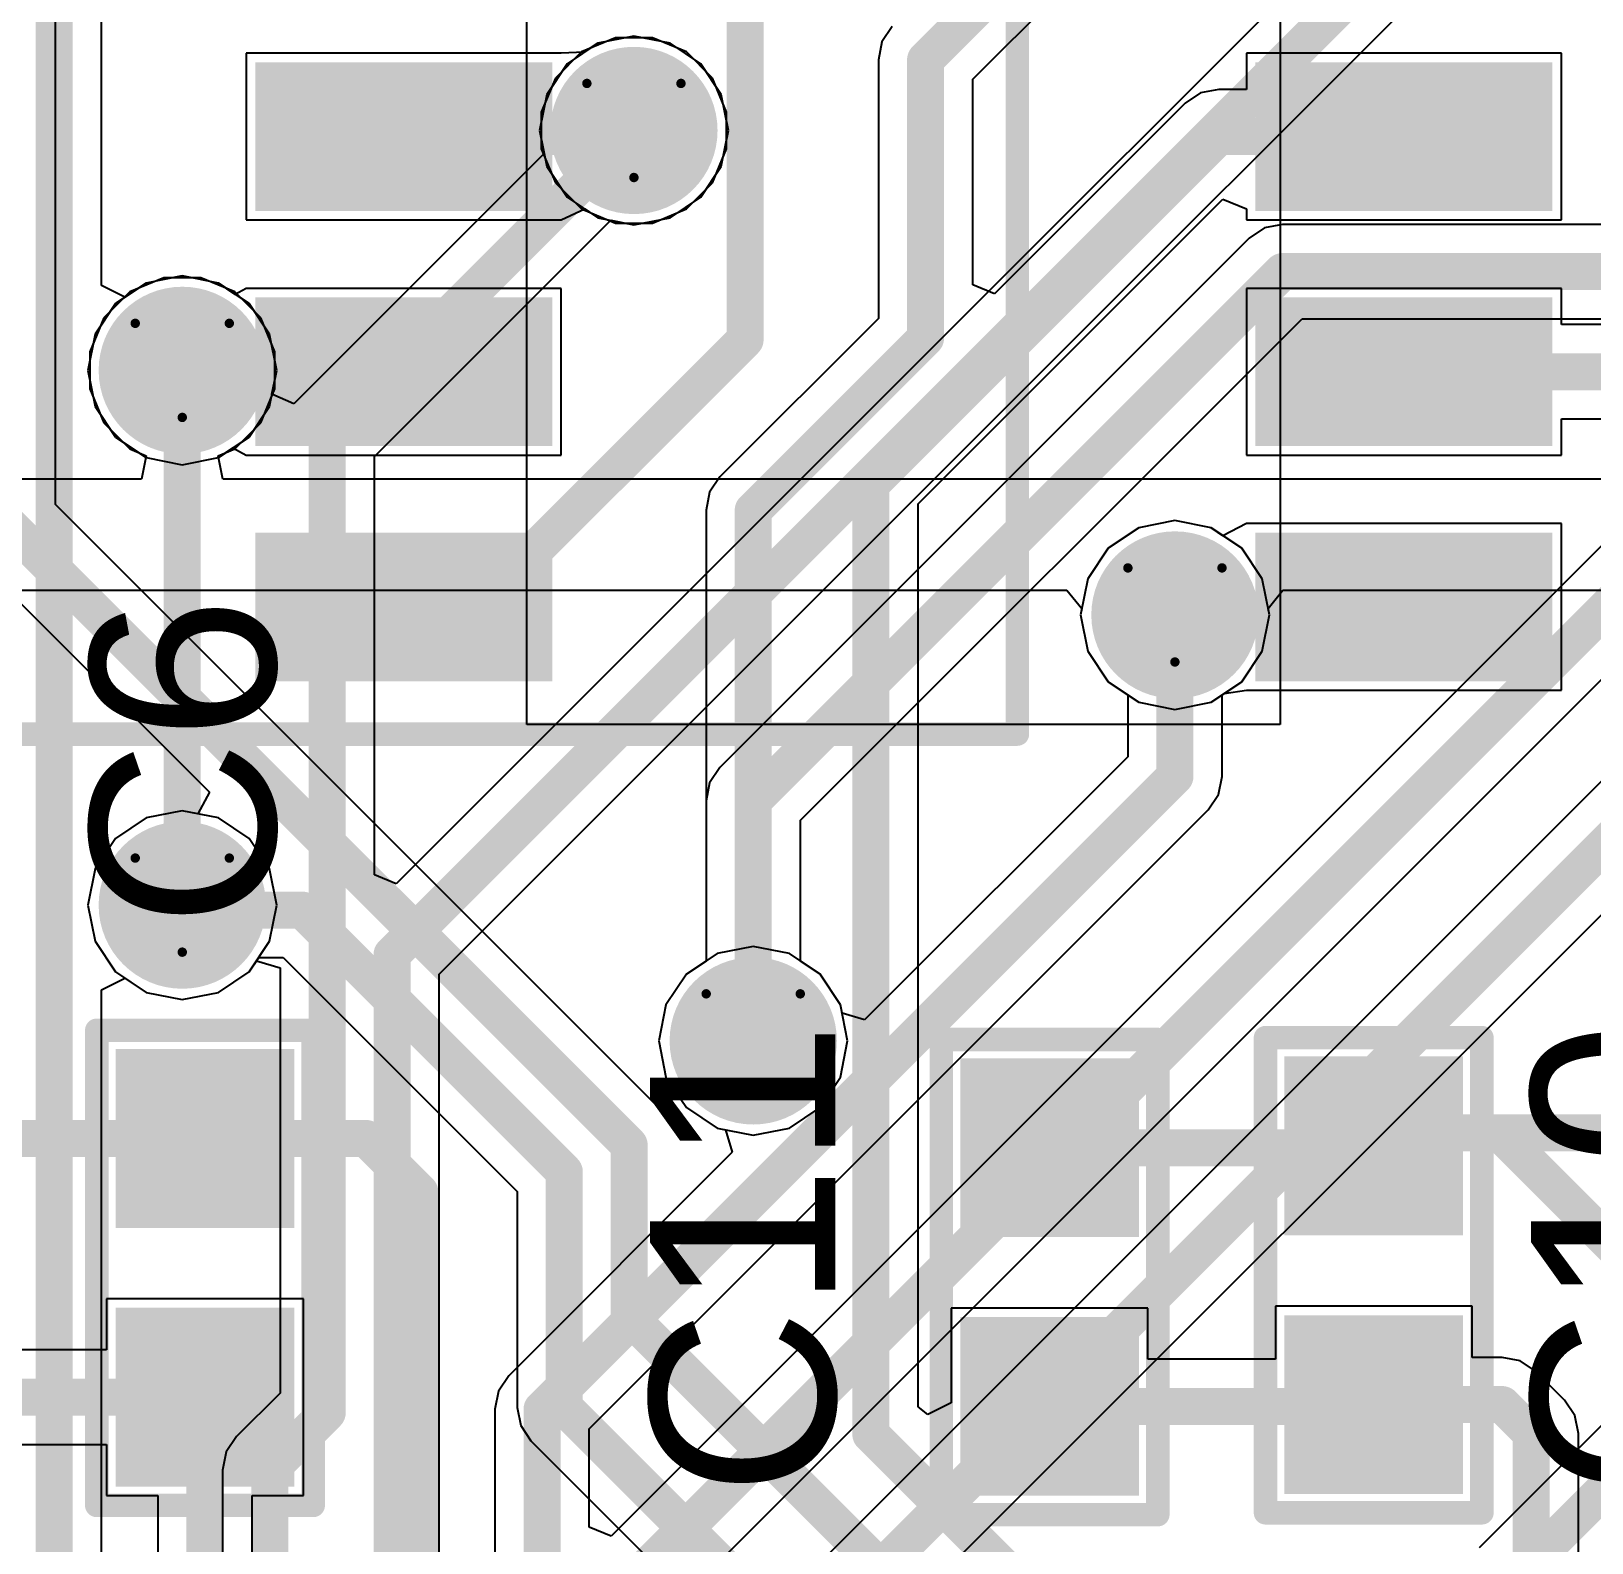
# Model space of a CAD drawing. Header units: inches. Extents: x -3 to 423, y -3 to 110.
# Drawn here: x 39.34 to 47.77, y 57.02 to 65.18 of the extents above; entities that cross this region are included whole.
import ezdxf

# ---------------------------------------------------------------- set-up
doc = ezdxf.new("R2010")
doc.units = ezdxf.units.IN
for name, color, linetype in [('Bottom Layer', 5, 'Continuous'), ('Bottom Overlay', 54, 'Continuous'), ('Bottom Solder', 6, 'Continuous'), ('Drill Drawing', 1, 'Continuous'), ('Mechanical 15', 56, 'Continuous'), ('Mid Layer', 16, 'Continuous'), ('Mid Layer 2', 76, 'Continuous'), ('Top Layer', 1, 'Continuous'), ('Top Overlay', 2, 'Continuous'), ('Top Paste', 8, 'Continuous'), ('Top Solder', 216, 'Continuous'), ('Via Holes', 16, 'Continuous')]:
    doc.layers.add(name, color=color, linetype=linetype)
doc.styles.add('Arial', font='', dxfattribs={"height": 0.2})
doc.styles.get('Arial').set_extended_font_data('Arial')

msp = doc.modelspace()

# ---------------------------------------------------------------- hatches: boundary and pattern name
at = {"layer": 'Bottom Layer'}
h = msp.add_hatch(color=5, dxfattribs=at)
edge = h.paths.add_edge_path()
edge.add_arc((42.5958, 64.643), 0.3499993, 0, 360)
h = msp.add_hatch(color=5, dxfattribs=at)
edge = h.paths.add_edge_path()
edge.add_arc((40.1574, 63.3476), 0.3499993, 0, 360)
h = msp.add_hatch(color=5, dxfattribs=at)
edge = h.paths.add_edge_path()
edge.add_arc((45.5168, 62.0268), 0.3499993, 0, 360)
h = msp.add_hatch(color=5, dxfattribs=at)
edge = h.paths.add_edge_path()
edge.add_arc((40.1574, 60.46012292), 0.3499993, 0, 360)
h = msp.add_hatch(color=5, dxfattribs=at)
edge = h.paths.add_edge_path()
edge.add_arc((43.23999988, 59.72700018), 0.3499993, 0, 360)
at = {"layer": 'Bottom Solder'}
h = msp.add_hatch(color=6, dxfattribs=at)
edge = h.paths.add_edge_path()
edge.add_arc((42.5958, 64.643), 0.4515993, 0, 360)
h = msp.add_hatch(color=6, dxfattribs=at)
edge = h.paths.add_edge_path()
edge.add_arc((40.1574, 63.3476), 0.4515993, 0, 360)
h = msp.add_hatch(color=6, dxfattribs=at)
edge = h.paths.add_edge_path()
edge.add_arc((45.5168, 62.0268), 0.4515993, 0, 360)
h = msp.add_hatch(color=6, dxfattribs=at)
edge = h.paths.add_edge_path()
edge.add_arc((40.1574, 60.46012292), 0.4515993, 0, 360)
h = msp.add_hatch(color=6, dxfattribs=at)
edge = h.paths.add_edge_path()
edge.add_arc((43.23999988, 59.72700018), 0.4515993, 0, 360)
at = {"layer": 'Mid Layer'}
h = msp.add_hatch(color=16, dxfattribs=at)
edge = h.paths.add_edge_path()
edge.add_arc((42.5958, 64.643), 0.3499993, 0, 360)
h = msp.add_hatch(color=16, dxfattribs=at)
edge = h.paths.add_edge_path()
edge.add_arc((40.1574, 63.3476), 0.3499993, 0, 360)
h = msp.add_hatch(color=16, dxfattribs=at)
edge = h.paths.add_edge_path()
edge.add_arc((45.5168, 62.0268), 0.3499993, 0, 360)
h = msp.add_hatch(color=16, dxfattribs=at)
edge = h.paths.add_edge_path()
edge.add_arc((40.1574, 60.46012292), 0.3499993, 0, 360)
h = msp.add_hatch(color=16, dxfattribs=at)
edge = h.paths.add_edge_path()
edge.add_arc((43.23999988, 59.72700018), 0.3499993, 0, 360)
at = {"layer": 'Mid Layer 2'}
h = msp.add_hatch(color=76, dxfattribs=at)
edge = h.paths.add_edge_path()
edge.add_arc((42.5958, 64.643), 0.3499993, 0, 360)
h = msp.add_hatch(color=76, dxfattribs=at)
edge = h.paths.add_edge_path()
edge.add_arc((40.1574, 63.3476), 0.3499993, 0, 360)
h = msp.add_hatch(color=76, dxfattribs=at)
edge = h.paths.add_edge_path()
edge.add_arc((45.5168, 62.0268), 0.3499993, 0, 360)
h = msp.add_hatch(color=76, dxfattribs=at)
edge = h.paths.add_edge_path()
edge.add_arc((40.1574, 60.46012292), 0.3499993, 0, 360)
h = msp.add_hatch(color=76, dxfattribs=at)
edge = h.paths.add_edge_path()
edge.add_arc((43.23999988, 59.72700018), 0.3499993, 0, 360)
at = {"layer": 'Top Layer'}
h = msp.add_hatch(color=1, dxfattribs=at)
edge = h.paths.add_edge_path()
edge.add_arc((42.5958, 64.643), 0.3499993, 0, 360)
for points in [[(40.65301115, 64.90999972), (42.05301089, 64.90999972), (42.05301089, 64.31000092), (40.65301115, 64.31000092)], [(46.05301051, 64.90999972), (47.45301025, 64.90999972), (47.45301025, 64.31000092), (46.05301051, 64.31000092)], [(40.65301115, 63.63999971999999), (42.05301089, 63.63999971999999), (42.05301089, 63.04000091999999), (40.65301115, 63.04000091999999)], [(46.05301051, 63.63999971999999), (47.45301025, 63.63999971999999), (47.45301025, 63.04000091999999), (46.05301051, 63.04000091999999)], [(40.65301115, 62.36999972), (42.05301089, 62.36999972), (42.05301089, 61.77000091999999), (40.65301115, 61.77000091999999)], [(46.05301051, 62.36999972), (47.45301025, 62.36999972), (47.45301025, 61.77000091999999), (46.05301051, 61.77000091999999)], [(40.66099056, 59.58100097999999), (40.66099056, 58.81900098), (39.89899056, 58.81900098), (39.89899056, 59.58100097999999)], [(45.22099668, 59.531123), (45.22099668, 58.76912299999999), (44.45899668, 58.76912299999999), (44.45899668, 59.531123)], [(46.2090008, 58.77912551999999), (46.2090008, 59.54112552), (46.97100079999999, 59.54112552), (46.97100079999999, 58.77912551999999)], [(40.66099056, 58.18400098), (40.66099056, 57.42200097999999), (39.89899056, 57.42200097999999), (39.89899056, 58.18400098)], [(46.2090008, 57.38212552), (46.2090008, 58.14412552), (46.97100079999999, 58.14412552), (46.97100079999999, 57.38212552)], [(45.22099668, 58.134123), (45.22099668, 57.37212299999999), (44.45899668, 57.37212299999999), (44.45899668, 58.134123)]]:
    msp.add_hatch(color=1, dxfattribs=at).paths.add_polyline_path(points)
h = msp.add_hatch(color=1, dxfattribs=at)
edge = h.paths.add_edge_path()
edge.add_arc((40.1574, 63.3476), 0.3499993, 0, 360)
h = msp.add_hatch(color=1, dxfattribs=at)
edge = h.paths.add_edge_path()
edge.add_arc((45.5168, 62.0268), 0.3499993, 0, 360)
h = msp.add_hatch(color=1, dxfattribs=at)
edge = h.paths.add_edge_path()
edge.add_arc((40.1574, 60.46012292), 0.3499993, 0, 360)
h = msp.add_hatch(color=1, dxfattribs=at)
edge = h.paths.add_edge_path()
edge.add_arc((43.23999988, 59.72700018), 0.3499993, 0, 360)
at = {"layer": 'Top Paste'}
for points in [[(40.65301115, 64.90999972), (42.05301089, 64.90999972), (42.05301089, 64.31000092), (40.65301115, 64.31000092)], [(46.05301051, 64.90999972), (47.45301025, 64.90999972), (47.45301025, 64.31000092), (46.05301051, 64.31000092)], [(40.65301115, 63.63999971999999), (42.05301089, 63.63999971999999), (42.05301089, 63.04000091999999), (40.65301115, 63.04000091999999)], [(46.05301051, 63.63999971999999), (47.45301025, 63.63999971999999), (47.45301025, 63.04000091999999), (46.05301051, 63.04000091999999)], [(40.65301115, 62.36999972), (42.05301089, 62.36999972), (42.05301089, 61.77000091999999), (40.65301115, 61.77000091999999)], [(46.05301051, 62.36999972), (47.45301025, 62.36999972), (47.45301025, 61.77000091999999), (46.05301051, 61.77000091999999)], [(40.66099056, 59.58100097999999), (40.66099056, 58.81900098), (39.89899056, 58.81900098), (39.89899056, 59.58100097999999)], [(45.22099668, 59.531123), (45.22099668, 58.76912299999999), (44.45899668, 58.76912299999999), (44.45899668, 59.531123)], [(46.2090008, 58.77912551999999), (46.2090008, 59.54112552), (46.97100079999999, 59.54112552), (46.97100079999999, 58.77912551999999)], [(40.66099056, 58.18400098), (40.66099056, 57.42200097999999), (39.89899056, 57.42200097999999), (39.89899056, 58.18400098)], [(46.2090008, 57.38212552), (46.2090008, 58.14412552), (46.97100079999999, 58.14412552), (46.97100079999999, 57.38212552)], [(45.22099668, 58.134123), (45.22099668, 57.37212299999999), (44.45899668, 57.37212299999999), (44.45899668, 58.134123)]]:
    msp.add_hatch(color=8, dxfattribs=at).paths.add_polyline_path(points)
at = {"layer": 'Top Solder'}
h = msp.add_hatch(color=216, dxfattribs=at)
edge = h.paths.add_edge_path()
edge.add_arc((42.5958, 64.643), 0.4515993, 0, 360)
for points in [[(40.55141115, 65.01159971999999), (42.15461089, 65.01159971999999), (42.15461089, 64.20840092), (40.55141115, 64.20840092)], [(45.95141051, 65.01159971999999), (47.55461025, 65.01159971999999), (47.55461025, 64.20840092), (45.95141051, 64.20840092)], [(40.55141115, 63.74159971999999), (42.15461089, 63.74159971999999), (42.15461089, 62.93840091999999), (40.55141115, 62.93840091999999)], [(45.95141051, 63.74159971999999), (47.55461025, 63.74159971999999), (47.55461025, 62.93840091999999), (45.95141051, 62.93840091999999)], [(40.55141115, 62.47159972), (42.15461089, 62.47159972), (42.15461089, 61.66840092), (40.55141115, 61.66840092)], [(45.95141051, 62.47159972), (47.55461025, 62.47159972), (47.55461025, 61.66840092), (45.95141051, 61.66840092)], [(40.76259056, 59.68260098), (40.76259056, 58.71740098), (39.79739056, 58.71740098), (39.79739056, 59.68260098)], [(45.32259668, 59.632723), (45.32259668, 58.667523), (44.35739668, 58.667523), (44.35739668, 59.632723)], [(46.1074008, 58.67752551999999), (46.1074008, 59.64272552), (47.0726008, 59.64272552), (47.0726008, 58.67752551999999)], [(40.76259056, 58.28560098), (40.76259056, 57.32040098), (39.79739056, 57.32040098), (39.79739056, 58.28560098)], [(45.32259668, 58.235723), (45.32259668, 57.270523), (44.35739668, 57.270523), (44.35739668, 58.235723)], [(46.1074008, 57.28052552), (46.1074008, 58.24572551999999), (47.0726008, 58.24572551999999), (47.0726008, 57.28052552)]]:
    msp.add_hatch(color=216, dxfattribs=at).paths.add_polyline_path(points)
h = msp.add_hatch(color=216, dxfattribs=at)
edge = h.paths.add_edge_path()
edge.add_arc((40.1574, 63.3476), 0.4515993, 0, 360)
h = msp.add_hatch(color=216, dxfattribs=at)
edge = h.paths.add_edge_path()
edge.add_arc((45.5168, 62.0268), 0.4515993, 0, 360)
h = msp.add_hatch(color=216, dxfattribs=at)
edge = h.paths.add_edge_path()
edge.add_arc((40.1574, 60.46012292), 0.4515993, 0, 360)
h = msp.add_hatch(color=216, dxfattribs=at)
edge = h.paths.add_edge_path()
edge.add_arc((43.23999988, 59.72700018), 0.4515993, 0, 360)
at = {"layer": 'Via Holes'}
h = msp.add_hatch(color=7, dxfattribs=at)
edge = h.paths.add_edge_path()
edge.add_arc((42.5958, 64.643), 0.2499995, 0, 360)
h = msp.add_hatch(color=7, dxfattribs=at)
edge = h.paths.add_edge_path()
edge.add_arc((40.1574, 63.3476), 0.2499995, 0, 360)
h = msp.add_hatch(color=7, dxfattribs=at)
edge = h.paths.add_edge_path()
edge.add_arc((45.5168, 62.0268), 0.2499995, 0, 360)
h = msp.add_hatch(color=7, dxfattribs=at)
edge = h.paths.add_edge_path()
edge.add_arc((40.1574, 60.46012292), 0.2499995, 0, 360)
h = msp.add_hatch(color=7, dxfattribs=at)
edge = h.paths.add_edge_path()
edge.add_arc((43.23999988, 59.72700018), 0.2499995, 0, 360)

# ---------------------------------------------------------------- linework, layer by layer
at = {"layer": 'Bottom Layer'}
for p, q in [((39.72089592, 63.80549595999999), (39.72089592, 71.74042039999999)), ((47.27683204, 66.54023776), (44.41683268, 63.6802384)), ((44.77730948, 63.31976159999999), (47.56265062, 66.10510273999999)), ((42.5958, 65.15279578), (42.40071021999999, 65.11398965999999)), ((42.79088977999999, 65.11398965999999), (42.5958, 65.15279578)), ((42.40071021999999, 65.11398965999999), (42.23532066, 65.00347934)), ((42.95627934, 65.00347934), (42.79088977999999, 65.11398965999999)), ((42.23532066, 65.00347934), (42.12481034, 64.83808977999999)), ((43.06678966, 64.83808977999999), (42.95627934, 65.00347934)), ((42.12481034, 64.83808977999999), (42.08600422, 64.643)), ((43.10559578, 64.643), (43.06678966, 64.83808977999999)), ((42.08600422, 64.643), (42.11077684, 64.51845617999999)), ((43.06678966, 64.44791022), (43.10559578, 64.643)), ((42.11077684, 64.51845617999999), (40.759761, 63.16743779999999)), ((42.95627934, 64.28252066), (43.06678966, 64.44791022)), ((42.79088977999999, 64.17201034), (42.95627934, 64.28252066)), ((41.19489602, 62.88161922), (42.47125618, 64.15797684)), ((42.47125618, 64.15797684), (42.5958, 64.13320422)), ((42.5958, 64.13320422), (42.79088977999999, 64.17201034)), ((46.09725096, 64.13589662), (45.99970733999999, 64.11649356)), ((52.62742078, 64.13589662), (46.09725096, 64.13589662)), ((45.91701256, 64.06124094), (43.05976148, 61.20398732)), ((45.99970733999999, 64.11649356), (45.91701256, 64.06124094)), ((39.84789592, 63.74214074), (39.72089592, 63.80549595999999)), ((39.96231022, 63.81858966), (39.84789592, 63.74214074)), ((40.1574, 63.85739578), (39.96231022, 63.81858966)), ((40.35248978, 63.81858966), (40.1574, 63.85739578)), ((40.51787934, 63.70807934), (40.35248978, 63.81858966)), ((40.62838966, 63.54268978), (40.51787934, 63.70807934)), ((44.41683268, 63.6802384), (41.31222878, 60.57563449999999)), ((43.4948965, 60.91816874), (46.20283368, 63.62610338)), ((46.20283368, 63.62610338), (52.73300095999999, 63.62610338)), ((40.66719578, 63.3476), (40.62838966, 63.54268978)), ((40.64167639999999, 63.21930714), (40.66719578, 63.3476)), ((41.54489531999999, 60.08734743999999), (44.77730948, 63.31976159999999)), ((40.759761, 63.16743779999999), (40.64167639999999, 63.21930714)), ((48.41395956, 62.99444094), (42.472229, 57.05270784)), ((41.19489602, 60.6242374), (41.19489602, 62.88161922)), ((42.70489554, 56.56442077999999), (48.69978068, 62.55930338)), ((45.5168, 62.53659577999999), (45.32171021999999, 62.49778966)), ((45.71188977999999, 62.49778966), (45.5168, 62.53659577999999)), ((45.32171021999999, 62.49778966), (45.15632066, 62.38727934)), ((45.87727934, 62.38727934), (45.71188977999999, 62.49778966)), ((45.15632066, 62.38727934), (45.04581034, 62.22188978)), ((45.98778966, 62.22188978), (45.87727934, 62.38727934)), ((45.04581034, 62.22188978), (45.00700422, 62.0268)), ((46.02659578, 62.0268), (45.98778966, 62.22188978)), ((45.00700422, 62.0268), (45.04581034, 61.83171021999999)), ((45.98778966, 61.83171021999999), (46.02659578, 62.0268)), ((45.04581034, 61.83171021999999), (45.15632066, 61.66632066)), ((45.87727934, 61.66632066), (45.98778966, 61.83171021999999)), ((48.43976088, 61.75023718), (42.84975936, 56.16023566)), ((45.15632066, 61.66632066), (45.26190338, 61.59577215999999)), ((45.26190338, 61.59577215999999), (45.26190338, 61.26085283999999)), ((45.77169662, 61.59577215999999), (45.87727934, 61.66632066)), ((45.77169662, 61.15527265999999), (45.77169662, 61.59577215999999)), ((43.28489438, 55.87441708), (48.72557946, 61.31510216)), ((45.26190338, 61.26085283999999), (43.84144139999999, 59.84039086)), ((43.05976148, 61.20398732), (43.00450632, 61.12129508)), ((43.00450632, 61.12129508), (42.98510326, 61.02374891999999)), ((45.75229356, 61.05772649999999), (45.77169662, 61.15527265999999)), ((51.31975766, 61.15023583999999), (47.15975836, 56.990234)), ((42.98510326, 61.02374891999999), (42.98510326, 60.15802802)), ((45.6970384, 60.97503425999999), (45.75229356, 61.05772649999999)), ((42.35489624, 57.63289209999999), (45.6970384, 60.97503425999999)), ((43.4948965, 60.15802802), (43.4948965, 60.91816874)), ((41.31222878, 60.57563449999999), (41.19489602, 60.6242374)), ((40.51787934, 60.09964357999999), (40.55810278, 60.15984157999999)), ((40.55810278, 60.15984157999999), (40.68510277999999, 60.12131486)), ((40.35248978, 59.98913326), (40.51787934, 60.09964357999999)), ((40.68510277999999, 60.12131486), (40.68510277999999, 57.82543171999999)), ((41.54489531999999, 52.21094713999999), (41.54489531999999, 60.08734743999999)), ((42.87952053999999, 60.08747952), (42.76901022, 59.92208995999999)), ((42.98510326, 60.15802802), (42.87952053999999, 60.08747952)), ((43.60047922, 60.08747952), (43.4948965, 60.15802802)), ((43.71098954, 59.92208995999999), (43.60047922, 60.08747952)), ((39.72089592, 60.00222695999999), (39.84789592, 60.06558217999999)), ((39.72089592, 50.01599852), (39.72089592, 60.00222695999999)), ((39.84789592, 60.06558217999999), (39.96231022, 59.98913326)), ((39.96231022, 59.98913326), (40.1574, 59.95032713999999)), ((40.1574, 59.95032713999999), (40.35248978, 59.98913326)), ((42.76901022, 59.92208995999999), (42.7302041, 59.72700018)), ((43.71990748, 59.87725642), (43.71098954, 59.92208995999999)), ((43.84144139999999, 59.84039086), (43.71990748, 59.87725642)), ((42.7302041, 59.72700018), (42.76901022, 59.5319104)), ((42.76901022, 59.5319104), (42.87952053999999, 59.36652084)), ((42.87952053999999, 59.36652084), (43.0449101, 59.25601052)), ((43.0449101, 59.25601052), (43.08974364, 59.24709257999999)), ((43.08974364, 59.24709257999999), (43.1266092, 59.12555866)), ((43.1266092, 59.12555866), (41.91976122, 57.91871068)), ((41.91976122, 57.91871068), (41.86450606, 57.83601843999999)), ((40.68510277999999, 57.82543171999999), (40.44976162, 57.59008802)), ((41.86450606, 57.83601843999999), (41.845103, 57.73847228)), ((41.845103, 57.73847228), (41.845103, 52.07771905999999)), ((42.35489624, 57.10131074), (42.35489624, 57.63289209999999)), ((40.44976162, 57.59008802), (40.39450646, 57.50739578)), ((40.39450646, 57.50739578), (40.3751034, 57.40984962)), ((40.3751034, 57.40984962), (40.3751034, 51.61102708)), ((42.472229, 57.05270784), (42.35489624, 57.10131074))]:
    msp.add_line(p, q, dxfattribs=at)
at = {"layer": 'Bottom Layer', "const_width": 0.1999996}
for points in [[(39.4659993, 62.21069854), (39.4659993, 71.84600058)], [(44.59707108, 63.5), (47.45707044, 66.35999935999999)], [(40.9399994, 62.9871994), (42.5958, 64.643)], [(43.23999988, 61.02374891999999), (46.09725096, 63.881)], [(46.09725096, 63.881), (52.73300095999999, 63.881)], [(41.2899987, 60.19292762), (44.59707108, 63.5)], [(40.1574, 61.23239213999999), (40.1574, 63.3476)], [(40.9399994, 57.719849), (40.9399994, 62.9871994)], [(42.44999892, 56.67000096), (48.59419796, 62.81419999999999)], [(39.4659993, 61.04107934), (39.4659993, 62.21069854)], [(45.5168, 61.15527265999999), (45.5168, 62.0268)], [(43.02999776, 55.97999726), (48.61999927999999, 61.56999878)], [(40.15739746, 60.46012545999999), (40.15739746, 61.23239213999999)], [(40.15739746, 61.2323896), (40.1574, 61.23239213999999)], [(42.09999962, 57.73847228), (45.5168, 61.15527265999999)], [(39.4659993, 50.01599852), (39.4659993, 61.04107934)], [(43.23999988, 59.72700018), (43.23999988, 61.02374891999999)], [(47.33999676, 56.80999559999999), (51.4999986, 60.96999744)], [(40.15739746, 60.46012545999999), (40.1574, 60.46012292)], [(41.2899987, 51.7799193), (41.2899987, 60.19292762)], [(40.63000002, 57.40984962), (40.9399994, 57.719849)], [(42.09999962, 50.90998199999999), (42.09999962, 57.73847228)], [(40.63000002, 51.17999924), (40.63000002, 57.40984962)]]:
    msp.add_lwpolyline(points, dxfattribs=at)
at = {"layer": 'Bottom Layer', "const_width": 0.0999998}
for points in [[(42.5458001, 64.643, 1), (42.6457999, 64.643, 1)], [(46.04725106, 63.881, 1), (46.14725086, 63.881, 1)], [(46.04725106, 63.881, 1), (46.14725086, 63.881, 1)], [(44.54707118, 63.5, 1), (44.64707098, 63.5, 1)], [(44.54707118, 63.5, 1), (44.64707098, 63.5, 1)], [(40.10740009999999, 63.3476, 1), (40.2073999, 63.3476, 1)], [(40.8899995, 62.9871994, 1), (40.98999929999999, 62.9871994, 1)], [(40.8899995, 62.9871994, 1), (40.98999929999999, 62.9871994, 1)], [(39.4159994, 62.21069854, 1), (39.5159992, 62.21069854, 1)], [(39.4159994, 62.21069854, 1), (39.5159992, 62.21069854, 1)], [(45.4668001, 62.0268, 1), (45.5667999, 62.0268, 1)], [(40.10739756, 61.23239213999999, 1), (40.20739735999999, 61.23239213999999, 1)], [(40.10739756, 61.2323896, 1), (40.20739735999999, 61.2323896, 1)], [(40.10740009999999, 61.23239213999999, 1), (40.2073999, 61.23239213999999, 1)], [(40.10740009999999, 61.23239213999999, 1), (40.2073999, 61.23239213999999, 1)], [(45.4668001, 61.15527265999999, 1), (45.5667999, 61.15527265999999, 1)], [(45.4668001, 61.15527265999999, 1), (45.5667999, 61.15527265999999, 1)], [(39.4159994, 61.04107934, 1), (39.5159992, 61.04107934, 1)], [(39.4159994, 61.04107934, 1), (39.5159992, 61.04107934, 1)], [(43.18999998, 61.02374891999999, 1), (43.28999978, 61.02374891999999, 1)], [(43.18999998, 61.02374891999999, 1), (43.28999978, 61.02374891999999, 1)], [(40.10739756, 60.46012545999999, 1), (40.20739735999999, 60.46012545999999, 1)], [(40.10739756, 60.46012545999999, 1), (40.20739735999999, 60.46012545999999, 1)], [(40.10740009999999, 60.46012292, 1), (40.2073999, 60.46012292, 1)], [(41.2399988, 60.19292762, 1), (41.33999859999999, 60.19292762, 1)], [(41.2399988, 60.19292762, 1), (41.33999859999999, 60.19292762, 1)], [(43.18999998, 59.72700018, 1), (43.28999978, 59.72700018, 1)], [(40.8899995, 57.719849, 1), (40.98999929999999, 57.719849, 1)], [(40.8899995, 57.719849, 1), (40.98999929999999, 57.719849, 1)], [(42.04999972, 57.73847228, 1), (42.14999952, 57.73847228, 1)], [(42.04999972, 57.73847228, 1), (42.14999952, 57.73847228, 1)], [(40.58000012, 57.40984962, 1), (40.67999992, 57.40984962, 1)], [(40.58000012, 57.40984962, 1), (40.67999992, 57.40984962, 1)]]:
    msp.add_lwpolyline(points, format="xyb", close=True, dxfattribs=at)
at = {"layer": 'Bottom Overlay', "const_width": 0.127}
for points in [[(44.66612098, 61.38365676), (44.66612098, 65.75746056)], [(36.34990698, 61.38365676), (44.66612098, 61.38365676)]]:
    msp.add_lwpolyline(points, dxfattribs=at)
at = {"layer": 'Bottom Overlay', "const_width": 0.0635}
msp.add_lwpolyline([(44.63437097999999, 61.38365676, 1), (44.69787098, 61.38365676, 1)], format="xyb", close=True, dxfattribs=at)
msp.add_lwpolyline([(44.63437097999999, 61.38365676, 1), (44.69787098, 61.38365676, 1)], format="xyb", close=True, dxfattribs=at)
at = {"layer": 'Drill Drawing', "const_width": 0.0508}
for points in [[(42.3418, 64.897), (42.8498, 64.897)], [(42.3418, 64.897), (42.5958, 64.389)], [(42.5958, 64.389), (42.8498, 64.897)], [(39.9034, 63.6016), (40.4114, 63.6016)], [(39.9034, 63.6016), (40.1574, 63.0936)], [(40.1574, 63.0936), (40.4114, 63.6016)], [(45.2628, 62.28079999999999), (45.7708, 62.28079999999999)], [(45.2628, 62.28079999999999), (45.5168, 61.7728)], [(45.5168, 61.7728), (45.7708, 62.28079999999999)], [(39.9034, 60.71412291999999), (40.4114, 60.71412291999999)], [(39.9034, 60.71412291999999), (40.1574, 60.20612291999999)], [(40.1574, 60.20612291999999), (40.4114, 60.71412291999999)], [(42.98599988, 59.98100018), (43.49399988, 59.98100018)], [(42.98599988, 59.98100018), (43.23999988, 59.47300018)], [(43.23999988, 59.47300018), (43.49399988, 59.98100018)]]:
    msp.add_lwpolyline(points, dxfattribs=at)
at = {"layer": 'Drill Drawing', "const_width": 0.0254}
for points in [[(42.3291, 64.897, 1), (42.35449999999999, 64.897, 1)], [(42.3291, 64.897, 1), (42.35449999999999, 64.897, 1)], [(42.8371, 64.897, 1), (42.8625, 64.897, 1)], [(42.8371, 64.897, 1), (42.8625, 64.897, 1)], [(42.5831, 64.389, 1), (42.6085, 64.389, 1)], [(42.5831, 64.389, 1), (42.6085, 64.389, 1)], [(39.8907, 63.6016, 1), (39.91609999999999, 63.6016, 1)], [(39.8907, 63.6016, 1), (39.91609999999999, 63.6016, 1)], [(40.3987, 63.6016, 1), (40.4241, 63.6016, 1)], [(40.3987, 63.6016, 1), (40.4241, 63.6016, 1)], [(40.1447, 63.0936, 1), (40.1701, 63.0936, 1)], [(40.1447, 63.0936, 1), (40.1701, 63.0936, 1)], [(45.2501, 62.28079999999999, 1), (45.27549999999999, 62.28079999999999, 1)], [(45.2501, 62.28079999999999, 1), (45.27549999999999, 62.28079999999999, 1)], [(45.7581, 62.28079999999999, 1), (45.7835, 62.28079999999999, 1)], [(45.7581, 62.28079999999999, 1), (45.7835, 62.28079999999999, 1)], [(45.5041, 61.7728, 1), (45.5295, 61.7728, 1)], [(45.5041, 61.7728, 1), (45.5295, 61.7728, 1)], [(39.8907, 60.71412291999999, 1), (39.91609999999999, 60.71412291999999, 1)], [(39.8907, 60.71412291999999, 1), (39.91609999999999, 60.71412291999999, 1)], [(40.3987, 60.71412291999999, 1), (40.4241, 60.71412291999999, 1)], [(40.3987, 60.71412291999999, 1), (40.4241, 60.71412291999999, 1)], [(40.1447, 60.20612291999999, 1), (40.1701, 60.20612291999999, 1)], [(40.1447, 60.20612291999999, 1), (40.1701, 60.20612291999999, 1)], [(42.97329988, 59.98100018, 1), (42.99869988, 59.98100018, 1)], [(42.97329988, 59.98100018, 1), (42.99869988, 59.98100018, 1)], [(43.48129987999999, 59.98100018, 1), (43.50669988, 59.98100018, 1)], [(43.48129987999999, 59.98100018, 1), (43.50669988, 59.98100018, 1)], [(43.22729988, 59.47300018, 1), (43.25269987999999, 59.47300018, 1)], [(43.22729988, 59.47300018, 1), (43.25269987999999, 59.47300018, 1)]]:
    msp.add_lwpolyline(points, format="xyb", close=True, dxfattribs=at)
at = {"layer": 'Mechanical 15'}
for p, q in [((42.01736072, 61.43500031999999), (42.01736072, 66.51956978)), ((46.0850107, 66.51956978), (46.0850107, 61.43500031999999)), ((46.0850107, 61.43500031999999), (42.01736072, 61.43500031999999))]:
    msp.add_line(p, q, dxfattribs=at)
at = {"layer": 'Mid Layer'}
for p, q in [((42.5958, 65.15279578), (42.40071021999999, 65.11398965999999)), ((42.79088977999999, 65.11398965999999), (42.5958, 65.15279578)), ((42.40071021999999, 65.11398965999999), (42.23532066, 65.00347934)), ((42.95627934, 65.00347934), (42.79088977999999, 65.11398965999999)), ((42.23532066, 65.00347934), (42.12481034, 64.83808977999999)), ((43.06678966, 64.83808977999999), (42.95627934, 65.00347934)), ((42.12481034, 64.83808977999999), (42.08600422, 64.643)), ((43.10559578, 64.643), (43.06678966, 64.83808977999999)), ((42.08600422, 64.643), (42.12481034, 64.44791022)), ((43.06678966, 64.44791022), (43.10559578, 64.643)), ((42.12481034, 64.44791022), (42.23532066, 64.28252066)), ((42.95627934, 64.28252066), (43.06678966, 64.44791022)), ((42.23532066, 64.28252066), (42.40071021999999, 64.17201034)), ((42.79088977999999, 64.17201034), (42.95627934, 64.28252066)), ((42.40071021999999, 64.17201034), (42.5958, 64.13320422)), ((42.5958, 64.13320422), (42.79088977999999, 64.17201034)), ((39.96231022, 63.81858966), (39.79692066, 63.70807934)), ((40.1574, 63.85739578), (39.96231022, 63.81858966)), ((40.35248978, 63.81858966), (40.1574, 63.85739578)), ((40.51787934, 63.70807934), (40.35248978, 63.81858966)), ((39.79692066, 63.70807934), (39.68641034, 63.54268978)), ((40.62838966, 63.54268978), (40.51787934, 63.70807934)), ((39.68641034, 63.54268978), (39.64760422, 63.3476)), ((40.66719578, 63.3476), (40.62838966, 63.54268978)), ((39.64760422, 63.3476), (39.68641034, 63.15251022)), ((40.62838966, 63.15251022), (40.66719578, 63.3476)), ((39.68641034, 63.15251022), (39.79692066, 62.98712066)), ((40.51787934, 62.98712066), (40.62838966, 63.15251022)), ((39.79692066, 62.98712066), (39.96231022, 62.87661033999999)), ((40.35248978, 62.87661033999999), (40.51787934, 62.98712066)), ((39.96231022, 62.87661033999999), (40.1574, 62.83780422)), ((40.1574, 62.83780422), (40.35248978, 62.87661033999999)), ((45.5168, 62.53659577999999), (45.32171021999999, 62.49778966)), ((45.71188977999999, 62.49778966), (45.5168, 62.53659577999999)), ((45.32171021999999, 62.49778966), (45.15632066, 62.38727934)), ((45.87727934, 62.38727934), (45.71188977999999, 62.49778966)), ((45.15632066, 62.38727934), (45.04581034, 62.22188978)), ((45.98778966, 62.22188978), (45.87727934, 62.38727934)), ((45.04581034, 62.22188978), (45.00700422, 62.0268)), ((46.02659578, 62.0268), (45.98778966, 62.22188978)), ((45.00700422, 62.0268), (45.04581034, 61.83171021999999)), ((45.98778966, 61.83171021999999), (46.02659578, 62.0268)), ((45.04581034, 61.83171021999999), (45.15632066, 61.66632066)), ((45.87727934, 61.66632066), (45.98778966, 61.83171021999999)), ((45.15632066, 61.66632066), (45.32171021999999, 61.55581033999999)), ((45.71188977999999, 61.55581033999999), (45.87727934, 61.66632066)), ((45.32171021999999, 61.55581033999999), (45.5168, 61.51700422)), ((45.5168, 61.51700422), (45.71188977999999, 61.55581033999999)), ((39.96231022, 60.93111258), (39.79692066, 60.82060225999999)), ((40.1574, 60.96991869999999), (39.96231022, 60.93111258)), ((40.35248978, 60.93111258), (40.1574, 60.96991869999999)), ((40.51787934, 60.82060225999999), (40.35248978, 60.93111258)), ((39.79692066, 60.82060225999999), (39.68641034, 60.65521269999999)), ((40.62838966, 60.65521269999999), (40.51787934, 60.82060225999999)), ((39.68641034, 60.65521269999999), (39.64760422, 60.46012292)), ((40.66719578, 60.46012292), (40.62838966, 60.65521269999999)), ((39.64760422, 60.46012292), (39.68641034, 60.26503313999999)), ((40.62838966, 60.26503313999999), (40.66719578, 60.46012292)), ((39.68641034, 60.26503313999999), (39.79692066, 60.09964357999999)), ((40.51787934, 60.09964357999999), (40.62838966, 60.26503313999999)), ((43.0449101, 60.19798983999999), (42.87952053999999, 60.08747952)), ((43.23999988, 60.23679596), (43.0449101, 60.19798983999999)), ((43.43508966, 60.19798983999999), (43.23999988, 60.23679596)), ((43.60047922, 60.08747952), (43.43508966, 60.19798983999999)), ((39.79692066, 60.09964357999999), (39.96231022, 59.98913326)), ((40.35248978, 59.98913326), (40.51787934, 60.09964357999999)), ((42.87952053999999, 60.08747952), (42.76901022, 59.92208995999999)), ((43.71098954, 59.92208995999999), (43.60047922, 60.08747952)), ((39.96231022, 59.98913326), (40.1574, 59.95032713999999)), ((40.1574, 59.95032713999999), (40.35248978, 59.98913326)), ((42.76901022, 59.92208995999999), (42.7302041, 59.72700018)), ((43.74979566, 59.72700018), (43.71098954, 59.92208995999999)), ((42.7302041, 59.72700018), (42.76901022, 59.5319104)), ((43.71098954, 59.5319104), (43.74979566, 59.72700018)), ((42.76901022, 59.5319104), (42.87952053999999, 59.36652084)), ((43.60047922, 59.36652084), (43.71098954, 59.5319104)), ((42.87952053999999, 59.36652084), (43.0449101, 59.25601052)), ((43.43508966, 59.25601052), (43.60047922, 59.36652084)), ((43.0449101, 59.25601052), (43.23999988, 59.2172044)), ((43.23999988, 59.2172044), (43.43508966, 59.25601052))]:
    msp.add_line(p, q, dxfattribs=at)
at = {"layer": 'Mid Layer 2'}
for p, q in [((42.49634375999999, 65.14299899999999), (42.31257222, 65.06688027999999)), ((42.69525624, 65.14299899999999), (42.49634375999999, 65.14299899999999)), ((42.87902777999999, 65.06688027999999), (42.69525624, 65.14299899999999)), ((42.31257222, 65.06688027999999), (42.17191972, 64.92622777999999)), ((43.01968028, 64.92622777999999), (42.87902777999999, 65.06688027999999)), ((42.17191972, 64.92622777999999), (42.095801, 64.74245624)), ((43.095799, 64.74245624), (43.01968028, 64.92622777999999)), ((42.095801, 64.74245624), (42.095801, 64.54354375999999)), ((43.095799, 64.54354375999999), (43.095799, 64.74245624)), ((42.095801, 64.54354375999999), (42.17191972, 64.35977222)), ((43.01968028, 64.35977222), (43.095799, 64.54354375999999)), ((42.17191972, 64.35977222), (42.31257222, 64.21911972)), ((42.87902777999999, 64.21911972), (43.01968028, 64.35977222)), ((42.31257222, 64.21911972), (42.49634375999999, 64.143001)), ((42.69525624, 64.143001), (42.87902777999999, 64.21911972)), ((42.49634375999999, 64.143001), (42.69525624, 64.143001)), ((40.05794375999999, 63.847599), (39.87417222, 63.77148028)), ((40.25685624, 63.847599), (40.05794375999999, 63.847599)), ((40.44062777999999, 63.77148028), (40.25685624, 63.847599)), ((39.87417222, 63.77148028), (39.73351972, 63.63082778)), ((40.58128027999999, 63.63082778), (40.44062777999999, 63.77148028)), ((39.73351972, 63.63082778), (39.657401, 63.44705623999999)), ((40.657399, 63.44705623999999), (40.58128027999999, 63.63082778)), ((39.657401, 63.44705623999999), (39.657401, 63.24814376)), ((40.657399, 63.24814376), (40.657399, 63.44705623999999)), ((39.657401, 63.24814376), (39.73351972, 63.06437221999999)), ((40.58128027999999, 63.06437221999999), (40.657399, 63.24814376)), ((39.73351972, 63.06437221999999), (39.87417222, 62.92371971999999)), ((40.44062777999999, 62.92371971999999), (40.58128027999999, 63.06437221999999)), ((39.87417222, 62.92371971999999), (39.96282583999999, 62.88699894)), ((39.96282583999999, 62.88699894), (39.937563, 62.75999894)), ((40.35197416, 62.88699894), (40.44062777999999, 62.92371971999999)), ((40.377237, 62.75999894), (40.35197416, 62.88699894)), ((39.937563, 62.75999894), (32.57977482, 62.75999894)), ((53.50284194, 62.75999894), (40.377237, 62.75999894)), ((37.24001188, 62.16054369999999), (44.93350932, 62.16054369999999)), ((44.93350932, 62.16054369999999), (45.01408066, 62.06237015999999)), ((46.01951934, 62.06237015999999), (46.10009067999999, 62.16054369999999)), ((46.10009067999999, 62.16054369999999), (52.67999369999999, 62.16054369999999)), ((45.01408066, 62.06237015999999), (45.00700422, 62.0268)), ((45.00700422, 62.0268), (45.04581034, 61.83171021999999)), ((45.98778966, 61.83171021999999), (46.02659578, 62.0268)), ((46.02659578, 62.0268), (46.01951934, 62.06237015999999)), ((45.04581034, 61.83171021999999), (45.15632066, 61.66632066)), ((45.87727934, 61.66632066), (45.98778966, 61.83171021999999)), ((45.15632066, 61.66632066), (45.32171021999999, 61.55581033999999)), ((45.71188977999999, 61.55581033999999), (45.87727934, 61.66632066)), ((45.32171021999999, 61.55581033999999), (45.5168, 61.51700422)), ((45.5168, 61.51700422), (45.71188977999999, 61.55581033999999)), ((39.96231022, 60.93111258), (39.79692066, 60.82060225999999)), ((40.1574, 60.96991869999999), (39.96231022, 60.93111258)), ((40.35248978, 60.93111258), (40.1574, 60.96991869999999)), ((40.51787934, 60.82060225999999), (40.35248978, 60.93111258)), ((39.79692066, 60.82060225999999), (39.68641034, 60.65521269999999)), ((40.62838966, 60.65521269999999), (40.51787934, 60.82060225999999)), ((39.68641034, 60.65521269999999), (39.64760422, 60.46012292)), ((40.66719578, 60.46012292), (40.62838966, 60.65521269999999)), ((39.64760422, 60.46012292), (39.68641034, 60.26503313999999)), ((40.62838966, 60.26503313999999), (40.66719578, 60.46012292)), ((39.68641034, 60.26503313999999), (39.79692066, 60.09964357999999)), ((40.51787934, 60.09964357999999), (40.62838966, 60.26503313999999)), ((39.79692066, 60.09964357999999), (39.96231022, 59.98913326)), ((40.35248978, 59.98913326), (40.51787934, 60.09964357999999)), ((39.96231022, 59.98913326), (40.1574, 59.95032713999999)), ((40.1574, 59.95032713999999), (40.35248978, 59.98913326))]:
    msp.add_line(p, q, dxfattribs=at)
at = {"layer": 'Top Layer'}
for p, q in [((39.47249662, 62.62298118), (39.47249662, 67.1729289)), ((44.42549662, 64.91935454), (45.13124578, 65.6251037)), ((42.5958, 65.15279578), (42.40071021999999, 65.11398965999999)), ((42.79088977999999, 65.11398965999999), (42.5958, 65.15279578)), ((43.9903616, 65.20517312), (43.93510644, 65.12248088)), ((42.20300423999999, 65.05999942), (40.50301272, 65.05999942)), ((40.50301272, 65.05999942), (40.50301272, 64.16000122)), ((42.20300678, 65.0600045), (42.20300423999999, 65.05999942)), ((42.20300932, 65.06000196), (42.20300678, 65.0600045)), ((42.32781984, 65.06528516), (42.20300932, 65.06000196)), ((42.40071021999999, 65.11398965999999), (42.32781984, 65.06528516)), ((42.95627934, 65.00347934), (42.79088977999999, 65.11398965999999)), ((43.93510644, 65.12248088), (43.91570338, 65.02493471999999)), ((47.60300868, 65.05999942), (45.90301208, 65.05999942)), ((45.90301208, 65.05999942), (45.90301208, 64.86489694)), ((47.60300868, 64.16000122), (47.60300868, 65.05999942)), ((43.06678966, 64.83808977999999), (42.95627934, 65.00347934)), ((43.91570338, 65.02493471999999), (43.91570338, 63.62814299999999)), ((44.42549662, 63.80889956), (44.42549662, 64.91935454)), ((43.10559578, 64.643), (43.06678966, 64.83808977999999)), ((45.65546368, 64.84549388), (45.57277144, 64.79023872)), ((45.75300984, 64.86489694), (45.65546368, 64.84549388)), ((45.90301208, 64.86489694), (45.75300984, 64.86489694)), ((45.57277144, 64.79023872), (44.54282938, 63.76029665999999)), ((43.06678966, 64.44791022), (43.10559578, 64.643)), ((42.95627934, 64.28252066), (43.06678966, 64.44791022)), ((42.20300678, 64.15999867999999), (42.33000931999999, 64.2192518)), ((42.33000931999999, 64.2192518), (42.40071021999999, 64.17201034)), ((42.79088977999999, 64.17201034), (42.95627934, 64.28252066)), ((44.12989396, 62.62640764), (45.77601207999999, 64.27252576000001)), ((45.77601207999999, 64.27252576000001), (45.90301208, 64.21991982)), ((45.90301208, 64.21991982), (45.90301208, 64.16000122)), ((40.50301272, 64.16000122), (42.20300678, 64.16000122)), ((42.20300678, 64.16000122), (42.20300678, 64.15999867999999)), ((42.40071021999999, 64.17201034), (42.5958, 64.13320422)), ((42.5958, 64.13320422), (42.79088977999999, 64.17201034)), ((45.90301208, 64.16000122), (47.60300868, 64.16000122)), ((39.96231022, 63.81858966), (39.79692066, 63.70807934)), ((40.1574, 63.85739578), (39.96231022, 63.81858966)), ((40.35248978, 63.81858966), (40.1574, 63.85739578)), ((40.44315761999999, 63.75800812), (40.35248978, 63.81858966)), ((40.50301526, 63.79000196), (40.44315761999999, 63.75800812)), ((40.50301526, 63.78999942), (40.50301526, 63.79000196)), ((42.20300932, 63.78999942), (40.50301526, 63.78999942)), ((42.20300932, 62.89000121999999), (42.20300932, 63.78999942)), ((44.54282938, 63.76029665999999), (44.42549662, 63.80889956)), ((47.60300868, 63.78999942), (45.90301208, 63.78999942)), ((45.90301208, 63.78999942), (45.90301208, 62.89000121999999)), ((47.60300868, 63.59489693999999), (47.60300868, 63.78999942)), ((39.79692066, 63.70807934), (39.68641034, 63.54268978)), ((43.91570338, 63.62814299999999), (43.05976148, 62.7722011)), ((39.68641034, 63.54268978), (39.64760422, 63.3476)), ((47.91389452, 63.59489693999999), (47.60300868, 63.59489693999999)), ((39.64760422, 63.3476), (39.68641034, 63.15251022)), ((39.68641034, 63.15251022), (39.79692066, 62.98712066)), ((47.60300868, 62.89000121999999), (47.60300868, 63.08510369999999)), ((47.60300868, 63.08510369999999), (48.0194747, 63.08510369999999)), ((39.79692066, 62.98712066), (39.96231022, 62.87661033999999)), ((39.96231022, 62.87661033999999), (40.1574, 62.83780422)), ((40.1574, 62.83780422), (40.35248978, 62.87661033999999)), ((40.35248978, 62.87661033999999), (40.43051858, 62.92874892)), ((40.43051858, 62.92874892), (40.50301526, 62.88999868)), ((40.50301526, 62.88999868), (40.50301526, 62.89000121999999)), ((40.50301526, 62.89000121999999), (42.20300932, 62.89000121999999)), ((45.90301208, 62.89000121999999), (47.60300868, 62.89000121999999)), ((43.05976148, 62.7722011), (43.00450632, 62.68950886)), ((43.00450632, 62.68950886), (42.98510326, 62.5919627)), ((42.72238598, 59.37309435999999), (39.47249662, 62.62298118)), ((44.12989396, 57.75054998), (44.12989396, 62.62640764)), ((42.98510326, 62.5919627), (42.98510326, 60.15802802)), ((45.5168, 62.53659577999999), (45.32171021999999, 62.49778966)), ((45.71188977999999, 62.49778966), (45.5168, 62.53659577999999)), ((45.90301461999999, 62.52000196), (45.77601207999999, 62.45494494)), ((45.90301461999999, 62.51999942), (45.90301461999999, 62.52000196)), ((47.60300868, 62.51999942), (45.90301461999999, 62.51999942)), ((47.60300868, 61.62000122), (47.60300868, 62.51999942)), ((45.32171021999999, 62.49778966), (45.15632066, 62.38727934)), ((45.77601207999999, 62.45494494), (45.71188977999999, 62.49778966)), ((45.15632066, 62.38727934), (45.04581034, 62.22188978)), ((39.0373616, 62.3371626), (40.30434408, 61.07017758)), ((45.04581034, 62.22188978), (45.00700422, 62.0268)), ((45.00700422, 62.0268), (45.04581034, 61.83171021999999)), ((45.04581034, 61.83171021999999), (45.15632066, 61.66632066)), ((45.15632066, 61.66632066), (45.32171021999999, 61.55581033999999)), ((45.71188977999999, 61.55581033999999), (45.78293612, 61.60328293999999)), ((45.78293612, 61.60328293999999), (45.90301208, 61.61999867999999)), ((45.90301208, 61.61999867999999), (45.90301461999999, 61.61999614)), ((45.90301461999999, 61.61999614), (45.90301716, 61.62000122)), ((45.90301716, 61.62000122), (47.60300868, 61.62000122)), ((45.32171021999999, 61.55581033999999), (45.5168, 61.51700422)), ((45.5168, 61.51700422), (45.71188977999999, 61.55581033999999)), ((40.30434408, 61.07017758), (40.24178387999999, 60.95313437999999)), ((39.96231022, 60.93111258), (39.79692066, 60.82060225999999)), ((40.1574, 60.96991869999999), (39.96231022, 60.93111258)), ((40.24178387999999, 60.95313437999999), (40.1574, 60.96991869999999)), ((39.79692066, 60.82060225999999), (39.68641034, 60.65521269999999)), ((39.68641034, 60.65521269999999), (39.64760422, 60.46012292)), ((39.64760422, 60.46012292), (39.68641034, 60.26503313999999)), ((39.68641034, 60.26503313999999), (39.79692066, 60.09964357999999)), ((40.51787934, 60.09964357999999), (40.57005602, 60.1777308)), ((40.57005602, 60.1777308), (40.70182106, 60.1777308)), ((40.70182106, 60.1777308), (41.96510276, 58.91444909999999)), ((39.79692066, 60.09964357999999), (39.96231022, 59.98913326)), ((40.35248978, 59.98913326), (40.51787934, 60.09964357999999)), ((42.87952053999999, 60.08747952), (42.76901022, 59.92208995999999)), ((42.98510326, 60.15802802), (42.87952053999999, 60.08747952)), ((39.96231022, 59.98913326), (40.1574, 59.95032713999999)), ((40.1574, 59.95032713999999), (40.35248978, 59.98913326)), ((42.76901022, 59.92208995999999), (42.7302041, 59.72700018)), ((42.7302041, 59.72700018), (42.76901022, 59.5319104)), ((42.76901022, 59.5319104), (42.8210345, 59.45405177999999)), ((42.8210345, 59.45405177999999), (42.72238598, 59.37309435999999)), ((41.96510276, 58.91444909999999), (41.96510276, 57.74785757999999)), ((40.81099026, 58.33400068), (39.74899086, 58.33400068)), ((39.74899086, 58.33400068), (39.74899086, 58.0578976)), ((40.81099026, 57.27200128), (40.81099026, 58.33400068)), ((45.37099638, 58.2841227), (44.30899698, 58.2841227)), ((44.30899698, 58.2841227), (44.30899698, 57.77299341999999)), ((45.37099638, 58.00801962), (45.37099638, 58.2841227)), ((47.1210005, 58.29412521999999), (46.0590011, 58.29412521999999)), ((46.0590011, 58.29412521999999), (46.0590011, 58.00801962)), ((47.1210005, 58.01802214), (47.1210005, 58.29412521999999)), ((39.74899086, 58.0578976), (38.46098988, 58.0578976)), ((46.0590011, 58.00801962), (45.37099638, 58.00801962)), ((47.28377386, 58.01802214), (47.1210005, 58.01802214)), ((47.38132002, 57.99861908), (47.28377386, 58.01802214)), ((47.46401226, 57.94336392), (47.38132002, 57.99861908)), ((47.62014098, 57.7872352), (47.46401226, 57.94336392)), ((41.96510276, 57.74785757999999), (41.98450582, 57.65031141999999)), ((44.18199698, 57.7104637), (44.12989396, 57.75054998)), ((44.30899698, 57.77299341999999), (44.18199698, 57.7104637)), ((47.67539614, 57.70454296), (47.62014098, 57.7872352)), ((41.98450582, 57.65031141999999), (42.03976098, 57.56761918)), ((47.6947992, 57.6069968), (47.67539614, 57.70454296)), ((38.46098988, 57.54810435999999), (39.74899086, 57.54810435999999)), ((39.74899086, 57.54810435999999), (39.74899086, 57.27200128)), ((42.03976098, 57.56761918), (43.68498756, 55.92239259999999)), ((47.6947992, 55.27999866), (47.6947992, 57.6069968)), ((39.74899086, 57.27200128), (40.02509394, 57.27200128)), ((40.02509394, 57.27200128), (40.02509394, 56.60989948)), ((40.53488718, 56.71547965999999), (40.53488718, 57.27200128)), ((40.53488718, 57.27200128), (40.81099026, 57.27200128))]:
    msp.add_line(p, q, dxfattribs=at)
at = {"layer": 'Top Layer', "const_width": 0.1999996}
for points in [[(44.1706, 65.02493471999999), (45.0256656, 65.88000032)], [(43.19580134, 63.5127889), (43.19580134, 65.86580172000001)], [(44.1706, 63.52256282), (44.1706, 65.02493471999999)], [(41.35301102, 64.61000032), (42.56280032, 64.61000032)], [(42.56280032, 64.61000032), (42.5958, 64.643)], [(43.87499733999999, 62.73198781999999), (45.75300984, 64.61000032)], [(45.75300984, 64.61000032), (46.75301038, 64.61000032)], [(43.23999988, 62.5919627), (44.1706, 63.52256282)], [(41.75301276, 62.07000031999999), (43.19580134, 63.5127889)], [(40.1574, 63.3476), (40.16499967999999, 63.34000031999999)], [(40.16499967999999, 63.34000031999999), (41.35301102, 63.34000031999999)], [(46.75301038, 63.34000031999999), (48.0194747, 63.34000031999999)], [(43.87499733999999, 57.60257212), (43.87499733999999, 62.73198781999999)], [(43.23999988, 59.72700018), (43.23999988, 62.5919627)], [(39.2176, 62.51740099999999), (42.56999868, 59.16500232)], [(46.38841369999999, 62.0268), (46.57231224, 62.21069854)], [(46.57231224, 62.21069854), (46.73301042, 62.05000036)], [(41.35301102, 62.07000031999999), (41.75301276, 62.07000031999999)], [(45.5168, 62.0268), (46.38841369999999, 62.0268)], [(46.73301042, 62.05000036), (46.75301038, 62.07000031999999)], [(40.1574, 60.46012292), (40.1848955, 60.43262742)], [(40.1848955, 60.43262742), (40.80740124, 60.43262742)], [(40.80740124, 60.43262742), (42.21999938, 59.02002928)], [(46.5900008, 59.16012551999999), (46.6598762, 59.23000091999999)], [(46.6598762, 59.23000091999999), (47.26999944, 59.23000091999999)], [(47.26999944, 59.23000091999999), (47.93987618, 58.56012418)], [(47.26999944, 59.23000091999999), (48.48999954, 59.23000091999999)], [(37.93998762, 59.20000098), (40.27999055999999, 59.20000098)], [(40.27999055999999, 59.20000098), (41.14999898, 59.20000098)], [(41.14999898, 59.20000098), (41.43991457999999, 58.91008538)], [(42.56999868, 58.23852716), (42.56999868, 59.16500232)], [(44.83999668, 59.150123), (46.57999828, 59.150123)], [(46.57999828, 59.150123), (46.5900008, 59.16012551999999)], [(42.21999938, 57.74785757999999), (42.21999938, 59.02002928)], [(41.43991457999999, 54.53000015999999), (41.43991457999999, 58.91008538)], [(42.56999868, 58.23852716), (44.93988218, 55.86864366)], [(37.93998762, 57.80300098), (40.27999055999999, 57.80300098)], [(40.27999055999999, 56.60989948), (40.27999055999999, 57.80300098)], [(42.21999938, 57.74785757999999), (43.93988418, 56.02797278)], [(44.83999668, 57.753123), (46.57999828, 57.753123)], [(46.57999828, 57.753123), (46.5900008, 57.76312551999999)], [(46.5900008, 57.76312551999999), (47.28377386, 57.76312551999999)], [(47.28377386, 57.76312551999999), (47.43990257999999, 57.6069968)], [(43.87499733999999, 57.60257212), (45.25149446, 56.22607499999999)], [(47.43990257999999, 54.53000015999999), (47.43990257999999, 57.6069968)]]:
    msp.add_lwpolyline(points, dxfattribs=at)
at = {"layer": 'Top Layer', "const_width": 0.0999998}
for points in [[(44.1206001, 65.02493471999999, 1), (44.2205999, 65.02493471999999, 1)], [(44.1206001, 65.02493471999999, 1), (44.2205999, 65.02493471999999, 1)], [(41.30301111999999, 64.61000032, 1), (41.40301092, 64.61000032, 1)], [(42.51280042, 64.61000032, 1), (42.61280022, 64.61000032, 1)], [(42.51280042, 64.61000032, 1), (42.61280022, 64.61000032, 1)], [(42.5458001, 64.643, 1), (42.6457999, 64.643, 1)], [(45.70300994, 64.61000032, 1), (45.80300973999999, 64.61000032, 1)], [(45.70300994, 64.61000032, 1), (45.80300973999999, 64.61000032, 1)], [(46.70301048, 64.61000032, 1), (46.80301028, 64.61000032, 1)], [(44.1206001, 63.52256282, 1), (44.2205999, 63.52256282, 1)], [(44.1206001, 63.52256282, 1), (44.2205999, 63.52256282, 1)], [(43.14580144, 63.5127889, 1), (43.24580124, 63.5127889, 1)], [(43.14580144, 63.5127889, 1), (43.24580124, 63.5127889, 1)], [(40.10740009999999, 63.3476, 1), (40.2073999, 63.3476, 1)], [(40.11499978, 63.34000031999999, 1), (40.21499958, 63.34000031999999, 1)], [(40.11499978, 63.34000031999999, 1), (40.21499958, 63.34000031999999, 1)], [(41.30301111999999, 63.34000031999999, 1), (41.40301092, 63.34000031999999, 1)], [(46.70301048, 63.34000031999999, 1), (46.80301028, 63.34000031999999, 1)], [(43.82499744, 62.73198781999999, 1), (43.92499724, 62.73198781999999, 1)], [(43.82499744, 62.73198781999999, 1), (43.92499724, 62.73198781999999, 1)], [(43.18999998, 62.5919627, 1), (43.28999978, 62.5919627, 1)], [(43.18999998, 62.5919627, 1), (43.28999978, 62.5919627, 1)], [(46.52231233999999, 62.21069854, 1), (46.62231214, 62.21069854, 1)], [(46.52231233999999, 62.21069854, 1), (46.62231214, 62.21069854, 1)], [(41.30301111999999, 62.07000031999999, 1), (41.40301092, 62.07000031999999, 1)], [(41.70301285999999, 62.07000031999999, 1), (41.80301266, 62.07000031999999, 1)], [(41.70301285999999, 62.07000031999999, 1), (41.80301266, 62.07000031999999, 1)], [(45.4668001, 62.0268, 1), (45.5667999, 62.0268, 1)], [(46.3384138, 62.0268, 1), (46.4384136, 62.0268, 1)], [(46.3384138, 62.0268, 1), (46.4384136, 62.0268, 1)], [(46.68301052, 62.05000036, 1), (46.78301032, 62.05000036, 1)], [(46.68301052, 62.05000036, 1), (46.78301032, 62.05000036, 1)], [(46.70301048, 62.07000031999999, 1), (46.80301028, 62.07000031999999, 1)], [(40.10740009999999, 60.46012292, 1), (40.2073999, 60.46012292, 1)], [(40.1348956, 60.43262742, 1), (40.2348954, 60.43262742, 1)], [(40.1348956, 60.43262742, 1), (40.2348954, 60.43262742, 1)], [(40.75740134, 60.43262742, 1), (40.85740113999999, 60.43262742, 1)], [(40.75740134, 60.43262742, 1), (40.85740113999999, 60.43262742, 1)], [(43.18999998, 59.72700018, 1), (43.28999978, 59.72700018, 1)], [(46.6098763, 59.23000091999999, 1), (46.7098761, 59.23000091999999, 1)], [(46.6098763, 59.23000091999999, 1), (46.7098761, 59.23000091999999, 1)], [(47.21999954, 59.23000091999999, 1), (47.31999934, 59.23000091999999, 1)], [(47.21999954, 59.23000091999999, 1), (47.31999934, 59.23000091999999, 1)], [(47.21999954, 59.23000091999999, 1), (47.31999934, 59.23000091999999, 1)], [(40.22999066, 59.20000098, 1), (40.32999046, 59.20000098, 1)], [(40.22999066, 59.20000098, 1), (40.32999046, 59.20000098, 1)], [(41.09999908, 59.20000098, 1), (41.19999888, 59.20000098, 1)], [(41.09999908, 59.20000098, 1), (41.19999888, 59.20000098, 1)], [(42.51999877999999, 59.16500232, 1), (42.61999858, 59.16500232, 1)], [(42.51999877999999, 59.16500232, 1), (42.61999858, 59.16500232, 1)], [(44.78999678, 59.150123, 1), (44.88999657999999, 59.150123, 1)], [(46.52999838, 59.150123, 1), (46.62999817999999, 59.150123, 1)], [(46.52999838, 59.150123, 1), (46.62999817999999, 59.150123, 1)], [(46.5400009, 59.16012551999999, 1), (46.6400007, 59.16012551999999, 1)], [(46.5400009, 59.16012551999999, 1), (46.6400007, 59.16012551999999, 1)], [(42.16999947999999, 59.02002928, 1), (42.26999928, 59.02002928, 1)], [(42.16999947999999, 59.02002928, 1), (42.26999928, 59.02002928, 1)], [(41.38991468, 58.91008538, 1), (41.48991448, 58.91008538, 1)], [(41.38991468, 58.91008538, 1), (41.48991448, 58.91008538, 1)], [(42.51999877999999, 58.23852716, 1), (42.61999858, 58.23852716, 1)], [(42.51999877999999, 58.23852716, 1), (42.61999858, 58.23852716, 1)], [(40.22999066, 57.80300098, 1), (40.32999046, 57.80300098, 1)], [(40.22999066, 57.80300098, 1), (40.32999046, 57.80300098, 1)], [(42.16999947999999, 57.74785757999999, 1), (42.26999928, 57.74785757999999, 1)], [(42.16999947999999, 57.74785757999999, 1), (42.26999928, 57.74785757999999, 1)], [(44.78999678, 57.753123, 1), (44.88999657999999, 57.753123, 1)], [(46.52999838, 57.753123, 1), (46.62999817999999, 57.753123, 1)], [(46.52999838, 57.753123, 1), (46.62999817999999, 57.753123, 1)], [(46.5400009, 57.76312551999999, 1), (46.6400007, 57.76312551999999, 1)], [(46.5400009, 57.76312551999999, 1), (46.6400007, 57.76312551999999, 1)], [(47.23377395999999, 57.76312551999999, 1), (47.33377376, 57.76312551999999, 1)], [(47.23377395999999, 57.76312551999999, 1), (47.33377376, 57.76312551999999, 1)], [(43.82499744, 57.60257212, 1), (43.92499724, 57.60257212, 1)], [(43.82499744, 57.60257212, 1), (43.92499724, 57.60257212, 1)], [(47.38990268, 57.6069968, 1), (47.48990248, 57.6069968, 1)], [(47.38990268, 57.6069968, 1), (47.48990248, 57.6069968, 1)]]:
    msp.add_lwpolyline(points, format="xyb", close=True, dxfattribs=at)
at = {"layer": 'Top Overlay', "const_width": 0.127}
for points in [[(39.69579056, 59.78420097999999), (40.86419056, 59.78420097999999)], [(39.69579056, 57.21880098), (39.69579056, 59.78420097999999)], [(40.86419056, 57.21880098), (40.86419056, 59.78420097999999)], [(44.25579668, 59.734323), (45.42419667999999, 59.734323)], [(44.25579668, 57.168923), (44.25579668, 59.734323)], [(45.42419667999999, 57.168923), (45.42419667999999, 59.734323)], [(46.0058008, 59.74432552), (47.17420079999999, 59.74432552)], [(46.0058008, 57.17892552), (46.0058008, 59.74432552)], [(47.17420079999999, 57.17892552), (47.17420079999999, 59.74432552)], [(39.69579056, 57.21880098), (40.86419056, 57.21880098)], [(44.25579668, 57.168923), (45.42419667999999, 57.168923)], [(46.0058008, 57.17892552), (47.17420079999999, 57.17892552)]]:
    msp.add_lwpolyline(points, dxfattribs=at)
at = {"layer": 'Top Overlay', "const_width": 0.0635}
for points in [[(39.66404056, 59.78420097999999, 1), (39.72754056, 59.78420097999999, 1)], [(39.66404056, 59.78420097999999, 1), (39.72754056, 59.78420097999999, 1)], [(40.83244055999999, 59.78420097999999, 1), (40.89594056, 59.78420097999999, 1)], [(40.83244055999999, 59.78420097999999, 1), (40.89594056, 59.78420097999999, 1)], [(44.22404668, 59.734323, 1), (44.28754668, 59.734323, 1)], [(44.22404668, 59.734323, 1), (44.28754668, 59.734323, 1)], [(45.39244667999999, 59.734323, 1), (45.45594668, 59.734323, 1)], [(45.39244667999999, 59.734323, 1), (45.45594668, 59.734323, 1)], [(45.9740508, 59.74432552, 1), (46.0375508, 59.74432552, 1)], [(45.9740508, 59.74432552, 1), (46.0375508, 59.74432552, 1)], [(47.1424508, 59.74432552, 1), (47.2059508, 59.74432552, 1)], [(47.1424508, 59.74432552, 1), (47.2059508, 59.74432552, 1)], [(39.66404056, 57.21880098, 1), (39.72754056, 57.21880098, 1)], [(39.66404056, 57.21880098, 1), (39.72754056, 57.21880098, 1)], [(40.83244055999999, 57.21880098, 1), (40.89594056, 57.21880098, 1)], [(40.83244055999999, 57.21880098, 1), (40.89594056, 57.21880098, 1)], [(44.22404668, 57.168923, 1), (44.28754668, 57.168923, 1)], [(44.22404668, 57.168923, 1), (44.28754668, 57.168923, 1)], [(45.39244667999999, 57.168923, 1), (45.45594668, 57.168923, 1)], [(45.39244667999999, 57.168923, 1), (45.45594668, 57.168923, 1)], [(45.9740508, 57.17892552, 1), (46.0375508, 57.17892552, 1)], [(45.9740508, 57.17892552, 1), (46.0375508, 57.17892552, 1)], [(47.1424508, 57.17892552, 1), (47.2059508, 57.17892552, 1)], [(47.1424508, 57.17892552, 1), (47.2059508, 57.17892552, 1)]]:
    msp.add_lwpolyline(points, format="xyb", close=True, dxfattribs=at)

# ---------------------------------------------------------------- texts
at = {"layer": 'Top Overlay', "style": 'Arial'}
for s, p in [('C6', (40.65999996, 60.34000124)), ('C11', (43.68235104, 57.26857227999999)), ('C10', (48.43990057999999, 57.26857227999999))]:
    msp.add_text(s, height=1.00000054, rotation=90, dxfattribs=at).set_placement(p)

doc.saveas('drawing.dxf')
